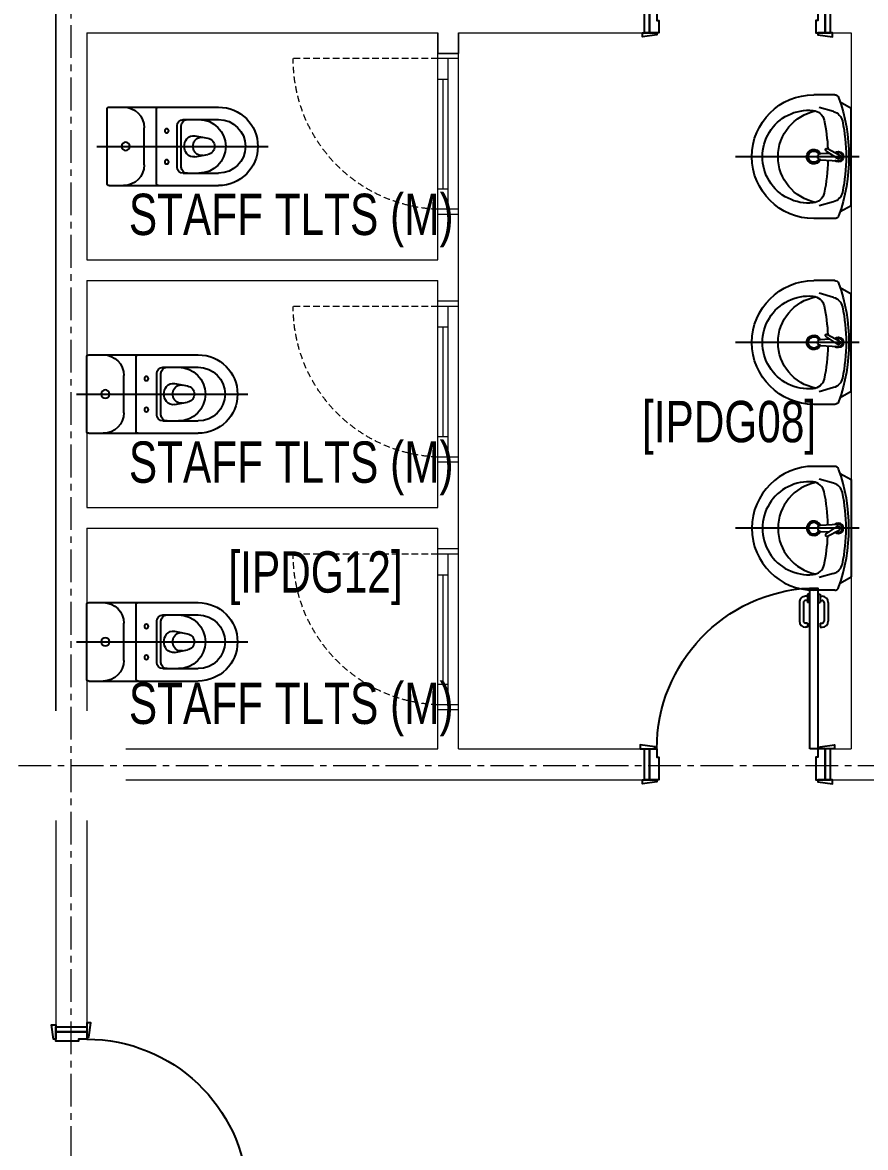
# Model space of a CAD drawing. Header units: millimetres. Extents: x 26027 to 581921, y 7230 to 233891.
# Drawn here: x 553113 to 557194, y 133296 to 138745 of the extents above; entities that cross this region are included whole.
import ezdxf

# ---------------------------------------------------------------- set-up
doc = ezdxf.new("R2010")
doc.units = ezdxf.units.MM
doc.header["$LTSCALE"] = 5
doc.linetypes.add('CENTER', pattern=[50.8, 31.75, -6.35, 6.35, -6.35])
doc.linetypes.add('HIDDEN', pattern=[9.525, 6.35, -3.175])
for name, color, linetype, lineweight in [('72_EGR_BASE_TEXT', 7, 'Continuous', 5), ('Medical Equipment and Furniture', 163, 'Continuous', 0), ('New Aluminium', 250, 'Continuous', 5), ('SANIT', 250, 'Continuous', 5), ('Walls', 32, 'Continuous', 5)]:
    doc.layers.add(name, color=color, linetype=linetype, lineweight=lineweight)
for name, color, linetype in [('axes', 9, 'Continuous'), ('GE-ARCHITECTURAL_ELEMENTS', 8, 'Continuous'), ('GE-FURNITURE', 8, 'Continuous')]:
    doc.layers.add(name, color=color, linetype=linetype)
doc.layers.add('Wooden Joinery', color=7, linetype='Continuous', lineweight=5, true_color=0xffdcd1)
doc.styles.add('X3G_ENTITY_2587EA', font='swisscl.ttf', dxfattribs={"height": 200})
doc.styles.add('X3G_ENTITY_258862', font='swisscl.ttf', dxfattribs={"height": 200})

# ---------------------------------------------------------------- blocks, each defined once
blk = doc.blocks.new('A$C72370EFE')
at = {"layer": 'GE-ARCHITECTURAL_ELEMENTS'}
for p, q in [((-0.01, -0.04), (-0.02, -0.04)), ((-0.01, -0.03), (-0.01, -0.07)), ((0, -0.03), (-0.01, -0.03)), ((0.04, -0.03), (0.05, -0.03)), ((0.05, -0.03), (0.05, -0.07)), ((0.05, -0.04), (0.06, -0.04)), ((-0.05, -0.07), (-0.05, -0.16)), ((-0.03, -0.07), (-0.03, -0.16)), ((-0.01, -0.06), (-0.02, -0.06)), ((0, -0.07), (-0.01, -0.07)), ((0.04, -0.07), (0.05, -0.07)), ((0.05, -0.06), (0.06, -0.06)), ((0.07, -0.07), (0.07, -0.16)), ((0.09, -0.07), (0.09, -0.16)), ((-0.01, -0.17), (-0.02, -0.17)), ((-0.01, -0.19), (-0.02, -0.19)), ((-0.01, -0.17), (-0.01, -0.19)), ((0.05, -0.17), (0.06, -0.17)), ((0.05, -0.17), (0.05, -0.19)), ((0.05, -0.19), (0.06, -0.19))]:
    blk.add_line(p, q, dxfattribs=at)
for centre, radius, start, end in [((-0.02, -0.07), 0.03, 90, 180), ((0.06, -0.07), 0.03, 0, 90), ((-0.02, -0.07), 0.01, 90, 180), ((0.06, -0.07), 0.01, 0, 90), ((-0.02, -0.16), 0.03, 180, 270), ((-0.02, -0.16), 0.01, 180, 270), ((0.06, -0.16), 0.01, 270, 0), ((0.06, -0.16), 0.03, 270, 0)]:
    blk.add_arc(centre, radius, start, end, dxfattribs=at)
blk = doc.blocks.new('DR1')
at = {"layer": 'GE-FURNITURE', "elevation": 0}
for points in [[(1743552.9, 41731.9), (1743562.9, 41731.9), (1743572.9, 41801.9), (1743552.9, 41801.9)], [(1743402.9, 41721.9), (1743392.9, 41721.9), (1743382.9, 41791.9), (1743402.9, 41791.9)], [(1743552.9, 41681.9), (1744331.9, 41681.9), (1744331.9, 41721.9), (1743552.9, 41721.9)], [(1743402.9, 40941.9), (1743392.9, 40941.9), (1743382.9, 40871.9), (1743402.9, 40871.9)], [(1743552.9, 40931.9), (1743562.9, 40931.9), (1743572.9, 40861.9), (1743552.9, 40861.9)]]:
    blk.add_lwpolyline(points, close=True, dxfattribs=at)
for points in [[(1743552.9, 41756.9), (1743402.9, 41756.9), (1743402.9, 41781.9), (1743552.9, 41781.9), (1743552.9, 41756.9)], [(1743552.9, 41756.9), (1743552.9, 41721.9), (1743512.9, 41721.9), (1743512.9, 41711.9), (1743402.9, 41711.9), (1743402.9, 41756.9), (1743552.9, 41756.9)], [(1743552.9, 40906.9), (1743552.9, 40941.9), (1743512.9, 40941.9), (1743512.9, 40951.9), (1743402.9, 40951.9), (1743402.9, 40906.9), (1743552.9, 40906.9)], [(1743552.9, 40906.9), (1743402.9, 40906.9), (1743402.9, 40881.9), (1743552.9, 40881.9), (1743552.9, 40906.9)]]:
    blk.add_lwpolyline(points, dxfattribs=at)
at = {"layer": 'GE-FURNITURE'}
blk.add_arc((1743552.9, 41721.9, 0), 780, 270, 357.0603, dxfattribs=at)
at = {"layer": 'GE-FURNITURE', "xscale": -999.9999999998856, "yscale": 999.9999999998856, "zscale": 999.9999999998854, "rotation": 270}
blk.add_blockref('A$C72370EFE', (1744331.9, 41681.9, 0), dxfattribs=at)
blk = doc.blocks.new('A$C41DF7AD3')
at = {"layer": 'GE-ARCHITECTURAL_ELEMENTS', "elevation": 0}
for points in [[(820, 780), (820, 1559), (860, 1559), (860, 780)], [(70, 780), (70, 790), (0, 800), (0, 780)], [(870, 780), (870, 790), (940, 800), (940, 780)], [(80, 680), (80, 670), (10, 660), (10, 680)], [(860, 680), (860, 670), (930, 660), (930, 680)]]:
    blk.add_lwpolyline(points, close=True, dxfattribs=at)
for points in [[(45, 780), (45, 680), (20, 680), (20, 780), (45, 780)], [(45, 780), (80, 780), (80, 740), (90, 740), (90, 680), (45, 680), (45, 780)], [(895, 780), (860, 780), (860, 740), (850, 740), (850, 680), (895, 680), (895, 780)], [(895, 780), (895, 680), (920, 680), (920, 780), (895, 780)]]:
    blk.add_lwpolyline(points, dxfattribs=at)
at = {"layer": 'GE-ARCHITECTURAL_ELEMENTS'}
blk.add_arc((860, 780, 0), 780, 92.9397, 180, dxfattribs=at)
at = {"layer": 'GE-ARCHITECTURAL_ELEMENTS', "xscale": 999.9999999998856, "yscale": 999.9999999998856, "zscale": 999.9999999998856}
blk.add_blockref('A$C72370EFE', (820, 1559, 0), dxfattribs=at)
blk = doc.blocks.new('WC manta')
at = {"layer": 'GE-FURNITURE'}
for p, q in [((-0.13, 0.18), (-0.13, -0.18)), ((-0.12, 0.19), (0.41, 0.19)), ((0.109, 0.18), (0.109, -0.18)), ((0.239, 0.13), (0.41, 0.13)), ((0.05, 0.09), (0.05, -0.09)), ((0.209, 0.1), (0.209, -0.1)), ((0.229, 0.1), (0.229, -0.1)), ((-0.18, 0), (0.65, 0)), ((0.2955, 0.051), (0.3581, 0.0393)), ((0.2955, -0.051), (0.3581, -0.0393)), ((0.239, -0.13), (0.41, -0.13)), ((-0.12, -0.19), (0.41, -0.19))]:
    blk.add_line(p, q, dxfattribs=at)
for centre, radius in [((0.159, 0.0752), 0.01), ((-0.04, 0), 0.02), ((0.159, -0.0753), 0.01)]:
    blk.add_circle(centre, radius, dxfattribs=at)
for centre, radius, start, end in [((-0.12, 0.18), 0.01, 90, 180), ((-0.05, 0.09), 0.1, 0, 90), ((0.119, 0.18), 0.01, 90, 180), ((0.41, 0), 0.19, 270, 90), ((0.239, 0.1), 0.03, 90, 180), ((0.259, 0.1), 0.03, 90, 180), ((0.3147, 0), 0.13, 270, 90), ((0.41, 0), 0.13, 270, 90), ((0.3029, 0), 0.0588, 141.525, 218.475), ((0.2882, 0.0117), 0.04, 79.4289, 141.525), ((0.3454, 0), 0.0588, 166.4176, 193.5824), ((0.3271, 0.0044), 0.04, 79.4289, 166.4176), ((0.3507, 0), 0.04, 280.5711, 79.4289), ((0.2882, -0.0117), 0.04, 218.475, 280.5711), ((0.3271, -0.0044), 0.04, 193.5824, 280.5711), ((-0.05, -0.09), 0.1, 270, 0), ((0.239, -0.1), 0.03, 180, 270), ((0.259, -0.1), 0.03, 180, 270), ((-0.12, -0.18), 0.01, 180, 270), ((0.119, -0.18), 0.01, 180, 270)]:
    blk.add_arc(centre, radius, start, end, dxfattribs=at)
blk = doc.blocks.new('A$C39C6726A')
at = {"layer": 'New Aluminium', "linetype": 'HIDDEN'}
blk.add_line((25, 100), (25, 800), dxfattribs=at)
at = {"layer": 'New Aluminium'}
for p, q in [((780, 100), (0, 100)), ((25, 0), (25, 100)), ((125, 100), (125, 50)), ((655, 75), (125, 75)), ((655, 100), (655, 50)), ((755, 0), (755, 100)), ((780, 0), (0, 0)), ((755, 50), (25, 50))]:
    blk.add_line(p, q, dxfattribs=at)
at = {"layer": 'New Aluminium', "linetype": 'HIDDEN'}
blk.add_arc((29.3, 73.9), 726.2, 2.0631, 90.3405, dxfattribs=at)
blk = doc.blocks.new('lav-manta 60')
at = {"layer": 'GE-ARCHITECTURAL_ELEMENTS'}
for p, q in [((-0.2658, -0.0529), (-0.2358, 0)), ((-0.2358, 0), (0.2358, 0)), ((0, 0.04), (0, -0.56)), ((0.2658, -0.0529), (0.2358, 0)), ((-0.3, -0.0789), (-0.3, -0.18)), ((-0.2185, -0.0841), (-0.2383, -0.1537)), ((-0.015, -0.1473), (-0.0199, -0.064)), ((0.0274, -0.121), (-0.0078, -0.0673)), ((0.0389, -0.1142), (0.0087, -0.0575)), ((0.015, -0.1473), (0.0174, -0.1057)), ((0.0191, -0.077), (0.0199, -0.064)), ((0.2185, -0.0841), (0.2383, -0.1537)), ((0.3, -0.0789), (0.3, -0.18))]:
    blk.add_line(p, q, dxfattribs=at)
for centre, radius, start, end in [((0, -0.8557), 0.8457, 70.1771, 109.8229), ((-0.1608, -0.1006), 0.06, 101.8086, 164.0794), ((0, -0.8696), 0.8457, 78.1914, 101.8086), ((0, -0.0617), 0.025, 320.7474, 220.368), ((0, -0.0617), 0.02, 353.2671, 186.682), ((0, -0.0617), 0.00966, 25.4127, 215.9577), ((0.1608, -0.1006), 0.06, 15.9206, 78.1914), ((-0.28, -0.0789), 0.02, 109.8229, 180), ((0.28, -0.0789), 0.02, 0, 70.1771), ((-0.1645, -0.189), 0.06, 102.0883, 174.8142), ((0, -0.9572), 0.8457, 91.1572, 102.0883), ((0, -0.18), 0.035, 115.3106, 64.6894), ((0, -0.18), 0.0275, 117.1496, 62.8504), ((0, -0.1473), 0.015, 180, 0), ((0, -0.9572), 0.8457, 88.5486, 88.844), ((0.0332, -0.1176), 0.00666, 210.6852, 30.6852), ((0, -0.9572), 0.8457, 77.9117, 87.4274), ((0.1645, -0.189), 0.06, 5.1858, 77.9117), ((0, -0.18), 0.3, 180, 0), ((0, -0.2039), 0.2252, 174.8142, 5.1858), ((0, -0.1282), 0.2252, 190.6097, 349.3903)]:
    blk.add_arc(centre, radius, start, end, dxfattribs=at)

msp = doc.modelspace()

# ---------------------------------------------------------------- linework, layer by layer
at = {"layer": 'axes', "linetype": 'CENTER', "lineweight": 0}
for p, q in [((553348.8, 120285.6, 0), (553348.8, 146390.3, 0)), ((580937.8, 135145.3, 2.4), (448568.3, 135145.3, 2.4))]:
    msp.add_line(p, q, dxfattribs=at)
at = {"layer": 'Medical Equipment and Furniture'}
msp.add_line((553273.8, 135410.3, 0), (553273.8, 139227, 0), dxfattribs=at)
at = {"layer": 'Walls'}
for p, q in [((553273.8, 142080.3, 0), (553273.8, 135410.3, 0)), ((556123.8, 138795.3, 0), (556123.8, 138695.3, 0)), ((557023.8, 138795.3, 0), (557023.8, 138695.3, 0)), ((553423.8, 138695.3, 0), (555123.8, 138695.3, 0)), ((553423.8, 138695.3, 0), (553423.8, 137595.3, 0)), ((553423.8, 138695.3, 0), (554923.8, 138695.3, 0)), ((555123.8, 138695.3, 0), (555123.8, 138595.3, 0)), ((555123.8, 138595.3, 0), (555123.8, 138695.3, 0)), ((555223.8, 138695.3, 0), (556123.8, 138695.3, 0)), ((555223.8, 138695.3, 0), (555223.8, 138595.3, 0)), ((555223.8, 138595.3, 0), (555223.8, 138695.3, 0)), ((557023.8, 138695.3, 0), (557123.8, 138695.3, 0)), ((557123.8, 138695.3, 0), (557123.8, 135227, 0)), ((555123.8, 138595.3, 0), (555223.8, 138595.3, 0)), ((555223.8, 138595.3, 0), (555123.8, 138595.3, 0)), ((555223.8, 137815.3, 0), (555123.8, 137815.3, 0)), ((555123.8, 137595.3, 0), (555123.8, 137815.3, 0)), ((555223.8, 137395.3, 0), (555223.8, 137815.3, 0)), ((553423.8, 137595.3, 0), (555123.8, 137595.3, 0)), ((553423.8, 137495.3, 0), (553423.8, 136395.3, 0)), ((553423.8, 137495.3, 0), (555123.8, 137495.3, 0)), ((555123.8, 137395.3, 0), (555123.8, 137495.3, 0)), ((555223.8, 137395.3, 0), (555123.8, 137395.3, 0)), ((555223.8, 136615.3, 0), (555123.8, 136615.3, 0)), ((555123.8, 136395.3, 0), (555123.8, 136615.3, 0)), ((555223.8, 136195.3, 0), (555223.8, 136615.3, 0)), ((553423.8, 136395.3, 0), (555123.8, 136395.3, 0)), ((553423.8, 136295.3, 0), (553423.8, 135410.3, 0)), ((553423.8, 136295.3, 0), (555123.8, 136295.3, 0)), ((555123.8, 136195.3, 0), (555123.8, 136295.3, 0)), ((555223.8, 136195.3, 0), (555123.8, 136195.3, 0)), ((555123.8, 135227, 0), (555123.8, 135415.3, 0)), ((555223.8, 135415.3, 0), (555123.8, 135415.3, 0)), ((555223.8, 135227, 0), (555223.8, 135415.3, 0)), ((556123.8, 135227, 0), (556123.8, 135077, 0)), ((557023.8, 135227, 0), (557023.8, 135077, 0)), ((553273.8, 134880.3, 0), (553273.8, 133880.3, 0)), ((553423.8, 134880.3, 0), (553423.8, 133880.3, 0)), ((553273.8, 133880.3, 0), (553423.8, 133880.3, 0))]:
    msp.add_line(p, q, dxfattribs=at)
for points in [[(553613.8, 135227, 0), (555123.8, 135227, 0)], [(555223.8, 135227, 0), (556123.8, 135227, 0)], [(557023.8, 135227, 0), (557123.8, 135227, 0)], [(553613.8, 135077, 0), (556123.8, 135077, 0)], [(557023.8, 135077, 0), (557323.8, 135077, 0)]]:
    msp.add_polyline3d(points, dxfattribs=at)

# ---------------------------------------------------------------- block references
at = {"layer": 'New Aluminium', "linetype": 'HIDDEN', "xscale": -1, "rotation": 89.99622566308163}
for p in [(555223.8, 138595.3, 0), (555223.8, 137395.3, 0), (555223.8, 136195.3, 0)]:
    msp.add_blockref('A$C39C6726A', p, dxfattribs=at)
at = {"layer": 'SANIT'}
for name, p, xscale, yscale, zscale, rotation in [('lav-manta 60', (557123.8, 138095.3, 0), -1000.000000000223, 1000.000000000223, 1000.000000000223, 270), ('WC manta', (553652.3, 138145.3, 0), -999.9999999999995, 999.9999999999995, 999.9999999999995, 180), ('lav-manta 60', (557123.8, 137195.3, 0), -1000.000000000223, 1000.000000000223, 1000.000000000223, 270), ('WC manta', (553553.8, 136945.3, 0), -999.9999999999995, 999.9999999999995, 999.9999999999995, 180), ('lav-manta 60', (557123.8, 136295.3, 0), 1000.000000000223, 1000.000000000223, 1000.000000000223, 270), ('WC manta', (553553.8, 135745.3, 0), -999.9999999999995, 999.9999999999995, 999.9999999999995, 180)]:
    msp.add_blockref(name, p, dxfattribs=dict(at, xscale=xscale, yscale=yscale, zscale=zscale, rotation=rotation))
at = {"layer": 'Wooden Joinery'}
msp.add_blockref('A$C41DF7AD3', (556103.8, 138015.3, 0), dxfattribs=at)
at = {"layer": 'Wooden Joinery', "xscale": -1}
for p, rotation in [((515241.8, -1608326, 0), 270), ((-1190129.1, 174762.2, 0), 180)]:
    msp.add_blockref('DR1', p, dxfattribs=dict(at, rotation=rotation))

# ---------------------------------------------------------------- texts
at = {"layer": '72_EGR_BASE_TEXT', "char_height": 200, "attachment_point": 2}
for s, insert, style in [('STAFF TLTS (M)', (554413.9, 137915.8), 'X3G_ENTITY_258862'), ('[IPDG08]', (556533.4, 136912.1), 'X3G_ENTITY_2587EA'), ('STAFF TLTS (M)', (554413.9, 136715.8), 'X3G_ENTITY_258862'), ('[IPDG12]', (554531.5, 136183.7), 'X3G_ENTITY_2587EA'), ('STAFF TLTS (M)', (554413.9, 135547.5), 'X3G_ENTITY_258862')]:
    msp.add_mtext(s, dxfattribs=dict(at, insert=insert, style=style))

doc.saveas('drawing.dxf')
